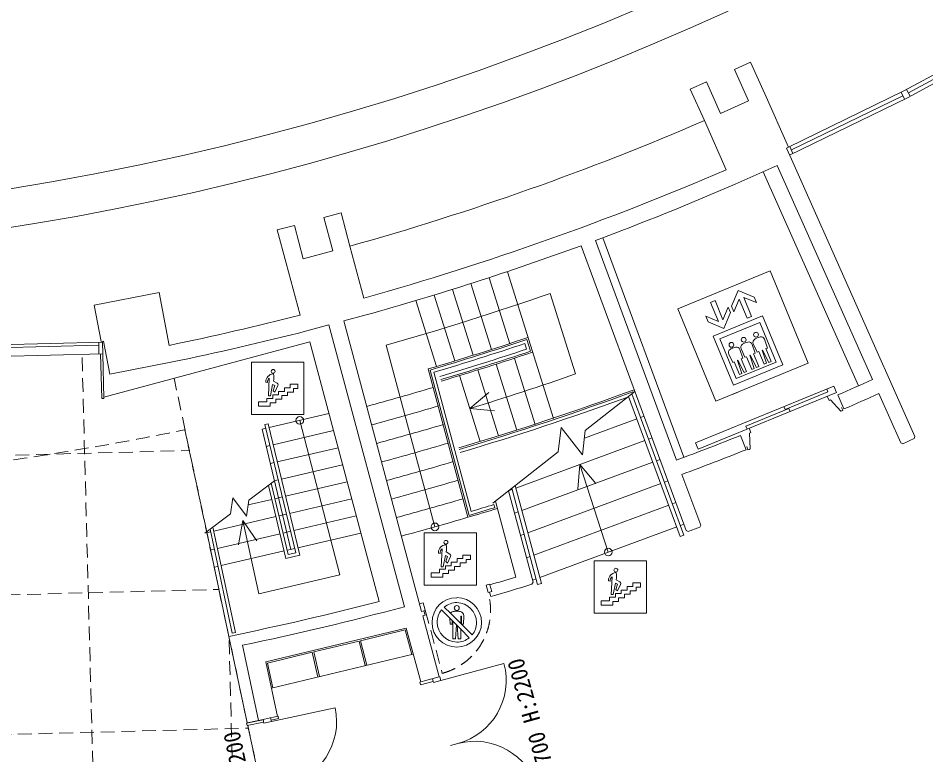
# Model space of a CAD drawing. Units: millimetres, scale not verified. Extents: x -25290 to 16938, y -16058 to 13603.
# Drawn here: x -4266 to 7572, y -1246 to 8363 of the extents above; entities that cross this region are included whole.
import ezdxf
from ezdxf.enums import TextEntityAlignment as Align

# ---------------------------------------------------------------- set-up
doc = ezdxf.new("R2010")
doc.units = ezdxf.units.MM
doc.header["$LTSCALE"] = 150
doc.linetypes.add('DASHED1', pattern=[1.8, 1.2, -0.6])
for name, color, linetype, lineweight in [('0-2_2', 7, 'Continuous', 9), ('0-6_10', 7, 'DASHED1', 9), ('0-7_11', 4, 'DASHED1', 9), ('0-A_20', 7, 'Continuous', 9), ('0-F_120', 7, 'Continuous', 9)]:
    doc.layers.add(name, color=color, linetype=linetype, lineweight=lineweight)
doc.styles.add('ＭＳ ゴシック', font='')
doc.styles.get('ＭＳ ゴシック').set_extended_font_data('MS Gothic')

msp = doc.modelspace()

# ---------------------------------------------------------------- linework, layer by layer
at = {"layer": '0-2_2'}
for p, q in [((8760.6, 8214.5), (7285.5, 7413.6)), ((8810.3, 8127.6), (7331.3, 7324.5)), ((7344.5, 7388.7), (8749.3, 8151.4)), ((5077.1, 7693.8), (5260.3, 7282.5)), ((4711.3, 7530.9), (4500.3, 7438.5)), ((4711.3, 7530.9), (4894.4, 7119.6)), ((4500.3, 7438.5), (4684, 7025.9)), ((7285.5, 7413.6), (5780, 6681.3)), ((5818.4, 6644.3), (7271.3, 7351)), ((7249.4, 7396.1), (7293.2, 7306)), ((7320.7, 7432.7), (7368.4, 7344.7)), ((4894.4, 7119.6), (5260.3, 7282.5)), ((7331.3, 7324.5), (5793.7, 6576.7)), ((4684, 7025.9), (4969, 6386)), ((5838.8, 6598.6), (5798, 6690.1)), ((7428.5, 2904.9), (5817.8, 6522.5)), ((5634.9, 6441), (5086.1, 6196.7)), ((5634.9, 6441), (6877.6, 3649.9)), ((5452.4, 6358.7), (6694.7, 3568.4)), ((-277.5, 5764.3), (-55.5, 5825.2)), ((-55.5, 5825.2), (61.4, 5389)), ((-277.5, 5764.3), (-161, 5329.4)), ((-664.4, 5660.6), (-887.2, 5602.4)), ((-887.2, 5602.4), (-770.3, 5166.1)), ((-664.4, 5660.6), (-547.8, 5225.7)), ((3264.7, 5464.6), (4321.6, 2599.7)), ((4415.4, 2634.7), (3358.7, 5499.3)), ((-547.8, 5225.7), (-161, 5329.4)), ((61.4, 5389), (242.7, 4712.4)), ((3076.9, 5395.3), (4447.4, 1680.3)), ((-770.3, 5166.1), (-589, 4489.5)), ((1876.1, 4976.2), (2145.6, 4116.3)), ((2114.2, 5053.4), (2714, 3139.5)), ((1637.3, 4901.3), (1906.7, 4041.5)), ((-3274.5, 4618.8), (-2429.3, 4783.1)), ((-2429.3, 4783.1), (-2295.6, 4095.5)), ((1159.6, 4751.6), (1429, 3891.8)), ((1398.7, 4825.7), (1668.1, 3965.8)), ((2674.2, 4773.1), (3003.7, 3721.7)), ((920, 4679.2), (1189.5, 3819.2)), ((270.8, 4491.5), (-19.3, 4413.7)), ((-19.3, 4413.7), (995.7, 625.7)), ((-212.7, 4361.9), (-502.9, 4284.2)), ((-212.7, 4361.9), (772.5, 685.1)), ((2369.5, 4171.9), (2417.4, 4019)), ((-3163.9, 4136.8), (-14628.1, 3836.6)), ((-3213, 4098), (-5162.2, 4046.9)), ((-3216.2, 4135.4), (-3212.3, 3985.3)), ((-3166.2, 4136.7), (-3162.2, 3986.6)), ((-464, 4139.1), (-3147.4, 3420.1)), ((-464, 4139.1), (443, 754.2)), ((532, 4097), (1168.9, 1727.9)), ((2342.1, 4118.5), (2364.9, 4045.8)), ((-3160.7, 3986.7), (-14624.2, 3686.5)), ((-3192.3, 3985.8), (-3176.9, 3400.2)), ((-3162.2, 3986.6), (-3146.9, 3401)), ((2205.4, 3925.2), (2475.1, 3064.6)), ((-2253.5, 3878.9), (-3069.2, 3720.4)), ((1966.6, 3850.4), (2236.3, 2989.8)), ((1081.5, 3787.1), (1599.9, 1852.3)), ((1105.8, 3773.4), (1613.9, 1877.3)), ((1157.1, 3744.8), (1643.4, 1929.9)), ((1488.9, 3700.7), (1758.6, 2840.1)), ((1728, 3774.8), (1997.5, 2914.9)), ((4566.6, 2824.4), (6373.2, 3564.5)), ((6373.2, 3564.5), (6407.3, 3481.1)), ((1873.6, 3478.7), (1623.6, 3270.8)), ((3130.9, 2985.4), (3778.4, 3493.7)), ((3737, 3461.2), (4416, 1620.7)), ((3748.6, 3487.6), (3752.1, 3478.3)), ((4600.7, 2741), (6407.3, 3481.1)), ((6295.7, 3489.4), (5735.2, 3259.8)), ((6295.7, 3489.4), (6280.5, 3526.5)), ((6424.4, 3448.7), (6504.4, 3265.2)), ((6959, 3467), (7246.1, 2822.1)), ((-3146.9, 3401), (-3176.9, 3400.2)), ((3695.7, 3428.7), (4369.1, 1603.4)), ((6309.7, 3376.1), (6286.9, 3431.7)), ((6309.7, 3376.1), (6328.2, 3383.7)), ((6328.2, 3383.7), (6462.5, 3236)), ((-994.4, 3022.9), (-213.7, 3205.1)), ((1947.4, 3241), (1623.6, 3270.8)), ((5720, 3296.9), (5735.2, 3259.8)), ((5800.5, 3232.5), (5785.3, 3269.6)), ((6490.1, 3248), (6473.6, 3285.9)), ((-69.7, 1100.3), (-593, 3116.6)), ((3118.7, 2884.4), (3803.3, 3137)), ((3850.3, 3154.3), (3897.2, 3171.6)), ((-1035.4, 3013.3), (-1084.1, 3001.9)), ((-1084.1, 3001.9), (-707.9, 1434.5)), ((-1047.1, 3062), (-1006.1, 3071.5)), ((-645.6, 1389.4), (-1047.1, 3062)), ((-594.8, 1358.1), (-1006.1, 3071.5)), ((-940.7, 2798.9), (-154.1, 2982.6)), ((5290.6, 2958.7), (5267.8, 3014.3)), ((2223.2, 2233.9), (3907.3, 2855.2)), ((3954.2, 2872.5), (4001.2, 2889.8)), ((5156.1, 2920.4), (5230.1, 2734.3)), ((7428.5, 2904.9), (7418.4, 2878.3)), ((-981.9, 2789.3), (-1030.7, 2777.9)), ((-886.9, 2575), (-94.5, 2760)), ((4566.6, 2824.4), (4600.7, 2741)), ((5252.4, 2732.4), (5235.9, 2773.8)), ((7246.1, 2822.1), (7272.5, 2812.1)), ((2776.4, 2707.3), (1923.6, 2038)), ((4058.2, 2590.7), (4105.1, 2608)), ((-928.2, 2565.4), (-976.9, 2554)), ((-833.2, 2351.1), (-34.8, 2537.5)), ((2301.3, 1942.5), (4011.2, 2573.4)), ((3032.2, 2217.6), (3057.5, 2541.7)), ((3057.5, 2541.7), (3429.6, 1398.4)), ((3268.8, 2294.6), (3057.5, 2541.7)), ((-774.2, 1316.2), (-1002.3, 2266.5)), ((-874.4, 2341.5), (-923.2, 2330.1)), ((-779.4, 2127.2), (24.8, 2315)), ((2379.3, 1651.2), (4115.2, 2291.6)), ((4162.1, 2308.9), (4209.1, 2326.2)), ((2128.9, 2199.1), (2176, 2216.5)), ((2448.7, 1005.4), (2128.9, 2199.1)), ((2508.7, 974.8), (2171.7, 2232.7)), ((-1267.1, 2013.3), (-958.8, 2085.3)), ((-820.7, 2117.6), (-918.2, 2094.8)), ((-725.7, 1903.3), (84.4, 2092.4)), ((1949.7, 1978), (1938.8, 2018.7)), ((2223.5, 1072.4), (1957.6, 2064.7)), ((4266.1, 2027.1), (4313.1, 2044.4)), ((2206.9, 1907.7), (2254.1, 1925.1)), ((2457.4, 1359.8), (4219.1, 2009.8)), ((-905.1, 1861.4), (-1715.2, 1672.2)), ((-1394.6, 1491.6), (-1337.9, 1811.7)), ((-1151.6, 1545.3), (-1337.9, 1811.7)), ((-1126.3, 853.6), (-1337.9, 1811.7)), ((-864.4, 1870.9), (-766.9, 1893.6)), ((-671.9, 1679.4), (144.1, 1869.9)), ((-1517.7, 299.8), (-1807.6, 1663.7)), ((-1756.2, 1662.7), (-1804.9, 1651.3)), ((-1474.9, 339.3), (-1763.5, 1697)), ((-1433.8, 348), (-1726.4, 1724.9)), ((-810.7, 1647), (-713.2, 1669.7)), ((2535.5, 1068.5), (4323.1, 1728)), ((4370.1, 1745.3), (4417, 1762.6)), ((4447.4, 1680.3), (4473.1, 1668.4)), ((-851.3, 1637.5), (-1667.3, 1446.9)), ((-618.2, 1455.4), (203.7, 1647.3)), ((2285, 1616.4), (2332.2, 1633.8)), ((4369.1, 1603.4), (4416, 1620.7)), ((-1708.3, 1437.4), (-1757.1, 1426)), ((-659, 1445.9), (-756.5, 1423.1)), ((-797.6, 1413.6), (-1619.5, 1221.7)), ((-594.8, 1358.1), (-774.2, 1316.2)), ((2363.1, 1325), (2410.2, 1342.4)), ((-1660.4, 1212.1), (-1709.2, 1200.7)), ((-1126.3, 853.6), (-69.7, 1100.3)), ((1881.3, 980.2), (1836.9, 967.7)), ((1836.9, 967.7), (1862.8, 871)), ((1884, 970.6), (1881.3, 980.2)), ((1884, 970.6), (1909.5, 884.2)), ((2448.7, 1005.4), (2434.8, 980.1)), ((2488.3, 1051.1), (2441.1, 1033.7)), ((1862.8, 871), (1880.6, 876)), ((1017.9, 736), (969.8, 722.4)), ((1017.9, 736), (1043.9, 639.3)), ((1024.6, 633.9), (995.7, 625.7)), ((1043.9, 639.3), (1024.6, 633.9)), ((1040.2, 575.5), (1024.6, 633.9)), ((1011.2, 567.7), (1225, -230.2)), ((796.3, 406.6), (-1037.2, -33.6)), ((782, 382.6), (199.7, 242.8)), ((782, 382.6), (867.6, 63.3)), ((796.3, 406.6), (984.2, -294.7)), ((-1278, -827), (-1517.7, 299.8)), ((-1474.9, 339.3), (-1433.8, 348)), ((180.2, 238.1), (-411.8, 95.9)), ((260.2, -82.5), (180.2, 238.1)), ((279.7, -77.8), (199.7, 242.8)), ((-1131.1, -795.8), (-1339.4, 183.5)), ((-431.3, 91.3), (-1013.6, -48.5)), ((887, 68), (-964.2, -376.5)), ((-356.9, -230.7), (-431.3, 91.3)), ((-337.4, -226), (-411.8, 95.9)), ((-1037.2, -33.6), (-886, -743.7)), ((-1013.6, -48.5), (-944.7, -371.8)), ((1247.6, -275.9), (2069.7, -55.7)), ((1032.6, -281.7), (1225, -230.2)), ((1225, -230.2), (1234.7, -227.6)), ((1247.6, -275.9), (1234.7, -227.6)), ((973.6, -297.5), (1032.6, -281.7)), ((973.6, -297.5), (982.6, -331.4)), ((982.6, -331.4), (1147.1, -287.3)), ((1150.9, -301.8), (1138, -253.5)), ((1150.9, -301.8), (1247.6, -275.9)), ((-963.7, -811.4), (-131.4, -634.1)), ((-1071, -788.2), (-1286.5, -834)), ((-1064.8, -817.6), (-1280.2, -863.3)), ((-1131.1, -795.8), (-1278, -827)), ((-1131.1, -795.8), (-935, -754.1)), ((-983.9, -764.5), (-974.1, -762.5)), ((-963.7, -811.4), (-974.1, -762.5)), ((-935, -754.1), (-876.2, -741.6)), ((-1280.2, -863.3), (-1286.5, -834)), ((1467.9, -1097.9), (1371.2, -1123.9))]:
    msp.add_line(p, q, dxfattribs=at)
at = {"layer": '0-2_2', "linetype": 'DASHED1'}
msp.add_line((1043.9, 639.3), (1264.2, -182.8), dxfattribs=at)
at = {"layer": '0-2_2'}
for points in [[(5077.1, 7693.8), (5286.9, 7788.8), (5470.6, 7376.1)], [(5470.6, 7376.1), (5780, 6681.3), (5752.6, 6669.1), (5817.8, 6522.5)], [(-3274.5, 4618.8), (-3182.6, 4146.2), (-3153.1, 4151.9), (-3069.2, 3720.4)], [(5240, 3002.9), (5224.8, 3040), (5785.3, 3269.6)], [(2776.4, 2707.3), (2814.6, 3023.6), (3092.7, 2669.2), (3130.9, 2985.4)], [(5290.6, 2958.7), (5272, 2951.1), (5280.3, 2743.5)], [(4390.9, 2411.9), (4635.3, 1749.6), (4623.4, 1723.9)], [(-1832.7, 1644.8), (-1497.9, 1897.1), (-1468.3, 2107.4), (-1287.6, 1867.5), (-1258, 2077.8), (-923.2, 2330.1)], [(-645.6, 1389.4), (-743.1, 1366.6), (-966.5, 2297.4)], [(2508.7, 974.8), (2557.1, 987.8), (2214.5, 2266.3)], [(1897.7, 818.1), (1880.6, 876), (1909.5, 884.2)], [(-963.7, -811.4), (-1061.6, -832.2), (-1072.1, -783.3)], [(-967.9, -791.8), (-870, -771), (-876.2, -741.6)]]:
    msp.add_lwpolyline(points, dxfattribs=at)
for centre in [(-593, 3116.6), (1168.9, 1727.9), (3429.6, 1398.4)]:
    msp.add_circle(centre, 50.1, dxfattribs=at)
for centre, radius, start, end in [((-9858.7, 40747.8), 35041.7, 243.87318, 304.66279), ((-9858.7, 40747.8), 35542.3, 251.39325, 305.81322), ((-9858.7, 40747.8), 36723.7, 285.67168, 293.32829), ((-9858.7, 40747.8), 37424.5, 285.6591, 293.34089), ((-9858.7, 40747.8), 37644.8, 290.40237, 293.39046), ((-9858.7, 40747.8), 37644.8, 285.60953, 290.09761), ((-9858.7, 40747.8), 38095.3, 285.82822, 289.20726), ((-9858.7, 40747.8), 37424.5, 281.6591, 284.34088), ((-9858.7, 40747.8), 37644.8, 281.65526, 284.39046), ((-9858.7, 40747.8), 38545.8, 286.48837, 288.51622), ((-9858.7, 40747.8), 38565.9, 286.51735, 288.48589), ((-9858.7, 40747.8), 38607.9, 286.57812, 288.42229), ((-9858.7, 40747.8), 38684, 286.66428, 288.42027), ((-9858.7, 40747.8), 38726.1, 286.66428, 288.48138), ((-9858.7, 40747.8), 38746.1, 286.66428, 288.51045), ((-9858.7, 40747.8), 39196.6, 287.03412, 289.15646), ((-9858.7, 40747.8), 40698.4, 293.58382, 294.28189), ((-9858.7, 40747.8), 38796.1, 285.14844, 286.48451), ((-9858.7, 40747.8), 39647.1, 286.61838, 290.1053), ((-9858.7, 40747.8), 39667.2, 286.61838, 290.062), ((-9858.7, 40747.8), 40898.6, 293.58368, 294.28052), ((-9858.7, 40747.8), 39709.2, 286.61838, 289.91936), ((-9858.7, 40747.8), 39046.4, 285.14844, 286.47496), ((-9858.7, 40747.8), 40908.6, 293.51357, 293.55563), ((-9858.7, 40747.8), 39296.7, 285.14844, 286.46552), ((-9858.7, 40747.8), 40698.4, 290.39095, 291.64946), ((-9858.7, 40747.8), 41624.5, 294.30318, 294.5237), ((-9858.7, 40747.8), 39547, 285.1456, 286.45621), ((-9858.7, 40747.8), 40898.6, 290.39026, 291.6496), ((-9858.7, 40747.8), 40908.6, 291.67766, 291.71973), ((-9858.7, 40747.8), 39797.3, 285.14468, 286.44701), ((-9858.7, 40747.8), 40047.6, 285.14377, 286.43793), ((-9858.7, 40747.8), 40297.9, 285.14288, 286.42897), ((-9858.7, 40747.8), 40486.1, 286.5049, 286.94148), ((-9858.7, 40747.8), 40548.2, 286.41486, 286.98099), ((-9858.7, 40747.8), 40528.2, 286.44386, 286.93947), ((-9858.7, 40747.8), 40548.2, 285.142, 286.41486), ((-9858.7, 40747.8), 41624.5, 290.13974, 290.36024), ((-9858.7, 40747.8), 41474.3, 286.44719, 286.93674), ((-9858.7, 40747.8), 41624.5, 286.40584, 287.17798), ((-9858.7, 40747.8), 41299.1, 281.65187, 284.44438), ((-9858.7, 40747.8), 41449.3, 281.86081, 284.8616), ((-9858.7, 40747.8), 41624.5, 285.1378, 285.17915), ((1247.6, -275.9), 851, 284.99998, 14.99998), ((-963.7, -811.4), 851, 282.02849, 12.02849), ((1688.2, -1920), 851, 14.99998, 104.99998)]:
    msp.add_arc(centre, radius, start, end, dxfattribs=at)
at = {"layer": '0-2_2', "linetype": 'DASHED1'}
msp.add_arc((1043.9, 639.3), 851.1, 285.00064, 15.7925, dxfattribs=at)
at = {"layer": '0-6_10'}
msp.add_line((-44.9, -6634.5), (-2091.3, 2993.8), dxfattribs=at)
msp.add_arc((-9850.6, 40703.8), 38500, 261.37205, 281.62708, dxfattribs=at)
at = {"layer": '0-7_11'}
for p, q in [((-3137.9, -7309.4), (-3433.5, 3979.5)), ((-1807, 1663.9), (-2232.2, 3665.3)), ((-18066.1, 2303.4), (-2032.8, 2723.2)), ((-18455.3, 472.4), (-1647.9, 912.5)), ((-1514.9, 245.6), (-1325.9, -6973.6)), ((-18844.5, -1358.6), (-1263.1, -898.2)), ((-904.6, -2585), (-1270.7, -861.3))]:
    msp.add_line(p, q, dxfattribs=at)
at = {"layer": '0-F_120'}
for p, q in [((4337.8, 4569.6), (5540.6, 5066.2)), ((6037.2, 3863.1), (5540.6, 5066.2)), ((4834.5, 3366.5), (4337.8, 4569.6)), ((5161.3, 4048.1), (5213, 3939.4)), ((5321.7, 4114.3), (5373.4, 4005.6)), ((5000.9, 3981.8), (5052.6, 3873.1)), ((4834.5, 3366.5), (6037.2, 3863.1)), ((5045.5, 3453.6), (5122.8, 3485.5)), ((1291.1, 681.6), (1372.3, 600.3)), ((1540.2, 457.2), (1546.1, 568.3))]:
    msp.add_line(p, q, dxfattribs=at)
for points in [[(5137.5, 4697.2), (5240.1, 4448.7), (5298.6, 4472.9), (5196, 4721.4), (5361.3, 4652.7), (5331, 4725.9), (5124.5, 4811.7), (5038.6, 4605.2), (5068.8, 4532)], [(5025.3, 4522.2), (4995.1, 4595.4), (4926.4, 4430.1), (4823.8, 4678.6), (4765.3, 4654.5), (4867.9, 4406), (4702.7, 4474.7), (4732.9, 4401.5), (4939.4, 4315.6)], [(4798.5, 4216.4), (5062.7, 3576.3), (5705.4, 3841.6), (5441.2, 4481.7)], [(5618.8, 3877.6), (5098.7, 3662.9), (4885.1, 4180.3), (5405.2, 4395)], [(-541.5, 3195.2), (-1224.1, 3195.2), (-1224.1, 3877.7), (-541.5, 3877.7)], [(-620.9, 3588.8), (-717.9, 3588.8), (-717.9, 3542.3), (-794.3, 3542.3), (-794.3, 3495.5), (-870.6, 3495.5), (-870.6, 3449.3), (-946.9, 3449.3), (-946.9, 3403.1), (-1023.2, 3403.1), (-1023.2, 3356.6), (-1133.6, 3356.6), (-1133.6, 3300.8), (-981, 3300.8), (-981, 3347.3), (-904.7, 3347.3), (-904.7, 3393.8), (-828.5, 3393.8), (-828.5, 3440.3), (-752.4, 3440.3), (-752.4, 3486.5), (-675.9, 3486.5), (-675.9, 3533), (-620.9, 3533)], [(1710.7, 966.4), (1028.1, 966.4), (1028.1, 1648.9), (1710.7, 1648.9)], [(1631.3, 1360), (1534.4, 1360), (1534.4, 1313.5), (1457.9, 1313.5), (1457.9, 1266.7), (1381.6, 1266.7), (1381.6, 1220.5), (1305.3, 1220.5), (1305.3, 1174.3), (1229.1, 1174.3), (1229.1, 1127.8), (1118.7, 1127.8), (1118.7, 1072), (1271.2, 1072), (1271.2, 1118.5), (1347.5, 1118.5), (1347.5, 1165), (1423.8, 1165), (1423.8, 1211.5), (1499.8, 1211.5), (1499.8, 1257.7), (1576.3, 1257.7), (1576.3, 1304.2), (1631.3, 1304.2)], [(3927.7, 602.7), (3245.2, 602.7), (3245.2, 1285.2), (3927.7, 1285.2)], [(3848.4, 996.3), (3751.4, 996.3), (3751.4, 949.8), (3674.9, 949.8), (3674.9, 903), (3598.7, 903), (3598.7, 856.8), (3522.4, 856.8), (3522.4, 810.6), (3446.1, 810.6), (3446.1, 764.1), (3335.7, 764.1), (3335.7, 708.3), (3488.3, 708.3), (3488.3, 754.8), (3564.5, 754.8), (3564.5, 801.3), (3640.8, 801.3), (3640.8, 847.8), (3716.9, 847.8), (3716.9, 894), (3793.4, 894), (3793.4, 940.5), (3848.4, 940.5)], [(1395, 457.2), (1395, 504.6), (1364.7, 534.9), (1368.9, 457.2)], [(1438.5, 267.3), (1451.2, 448.5), (1403, 496.6), (1403, 267.3)], [(1506, 563.4), (1506, 466.6), (1514.1, 458.7), (1514.1, 563.4)], [(1470.6, 267.3), (1506, 267.3), (1506, 393.6), (1458.5, 441.1)], [(1515.4, 457.2), (1514.1, 458.7), (1514.1, 457.2)]]:
    msp.add_lwpolyline(points, close=True, dxfattribs=at)
for points in [[(5373.4, 4005.6), (5393.4, 4013.8), (5461.8, 3848.2), (5493.7, 3861.3), (5437, 4031.8), (5442.7, 4034.2), (5522.8, 3873.3), (5554.7, 3886.5), (5486.3, 4052.2), (5506.3, 4060.4), (5466.2, 4173.9)], [(5052.6, 3873.1), (5072.5, 3881.4), (5140.9, 3715.7), (5172.9, 3728.9), (5116.1, 3899.4), (5121.9, 3901.8), (5202, 3740.9), (5233.9, 3754.1), (5165.5, 3919.8), (5185.5, 3928), (5145.4, 4041.5)], [(5213, 3939.4), (5232.9, 3947.6), (5301.3, 3781.9), (5333.3, 3795.1), (5276.5, 3965.6), (5282.3, 3968), (5362.4, 3807.1), (5394.3, 3820.3), (5325.9, 3986), (5345.9, 3994.2), (5305.9, 4107.7)], [(-937, 3720.2), (-940.5, 3722.9), (-940.9, 3722.9)], [(-1037.8, 3622.4), (-1037.4, 3614.3), (-1016.4, 3610.7), (-1016.4, 3612.2)], [(-990.5, 3668.3), (-1002.7, 3436.1), (-975.8, 3436.1), (-947.1, 3584), (-920.4, 3571.7), (-938.8, 3503.6), (-919.6, 3484.4), (-879.5, 3570.2), (-877.2, 3581)], [(-889.8, 3602.6), (-938, 3630.2), (-933.5, 3653.6)], [(1261.7, 1439.5), (1249.5, 1207.3), (1276.4, 1207.3), (1305.1, 1355.2), (1331.8, 1342.9), (1313.4, 1274.8), (1332.6, 1255.6), (1372.7, 1341.4), (1375, 1352.2)], [(1315.3, 1491.4), (1311.7, 1494.1), (1311.3, 1494.1)], [(1362.4, 1373.8), (1314.2, 1401.4), (1318.8, 1424.8)], [(1214.4, 1393.6), (1214.8, 1385.5), (1235.9, 1381.9), (1235.9, 1383.4)], [(3478.8, 1075.8), (3466.6, 843.6), (3493.4, 843.6), (3522.2, 991.5), (3548.8, 979.2), (3530.4, 911.1), (3549.7, 891.9), (3589.8, 977.7), (3592, 988.5)], [(3532.3, 1127.7), (3528.8, 1130.4), (3528.4, 1130.4)], [(3431.4, 1029.9), (3431.8, 1021.8), (3452.9, 1018.2), (3452.9, 1019.7)], [(3579.4, 1010.1), (3531.3, 1037.7), (3535.8, 1061.1)], [(1470.6, 267.3), (1458.5, 441.1), (1451.2, 448.5), (1438.5, 267.3), (1403, 267.3), (1403, 496.6), (1395, 504.6), (1395, 457.2), (1368.9, 457.2), (1364.7, 534.9), (1254.7, 644.8)], [(1372.3, 600.3), (1506, 466.6), (1506, 563.4), (1514.1, 563.4), (1514.1, 458.7), (1515.4, 457.2), (1540.2, 457.2)], [(1546.1, 568.3), (1540.2, 457.2), (1515.4, 457.2), (1654.5, 318.1)], [(1617.9, 281.8), (1506, 393.6), (1506, 267.3), (1470.6, 267.3)]]:
    msp.add_lwpolyline(points, dxfattribs=at)
for centre, radius, start, end in [((5358.3, 4233.8), 32.7, 114.59256, 200.27287), ((5356, 4232.9), 32.7, 24.59256, 110.27287), ((5197.9, 4167.6), 32.7, 114.59256, 200.27287), ((5196.9, 4169.9), 32.7, 204.60249, 290.26294), ((5195.6, 4166.6), 32.7, 24.58263, 110.2828), ((5194.7, 4168.9), 32.7, 294.60249, 20.26294), ((5366, 4134.7), 48.8, 122.66316, 204.70645), ((5357.4, 4236.1), 32.7, 204.60249, 290.26294), ((5471.7, 3955.7), 256.5, 112.41427, 120.95884), ((5355.1, 4235.1), 32.7, 294.58263, 20.2828), ((5475.4, 3944.9), 268, 104.0897, 112.26806), ((5420.4, 4157.1), 48.8, 20.22936, 102.13189), ((5045.2, 4002.2), 48.7, 122.65311, 204.71651), ((5037.5, 4101.4), 32.7, 114.63357, 200.31388), ((5036.5, 4103.6), 32.7, 204.56148, 290.22192), ((5150.8, 3823.3), 256.5, 112.41427, 120.95884), ((5035.2, 4100.4), 32.7, 24.58263, 110.2828), ((5034.2, 4102.7), 32.7, 294.60249, 20.26294), ((5153.9, 3814.5), 265.8, 104.05536, 112.30239), ((5099.6, 4024.6), 48.8, 20.25071, 102.17335), ((5205.6, 4068.4), 48.8, 122.66316, 204.70645), ((5311.3, 3889.5), 256.5, 112.41427, 120.95884), ((5314.3, 3880.8), 265.8, 104.05536, 112.30239), ((5260, 4090.8), 48.8, 20.25071, 102.17335), ((-933.4, 3618.6), 104.5, 94.11782, 177.94518), ((-938.6, 3754.5), 26.3, 92.29837, 177.66072), ((-938.5, 3756.8), 26.4, 182.59799, 267.44292), ((-940.6, 3754.6), 26.2, 2.07451, 87.97322), ((-940.7, 3756.6), 26.2, 272.17571, 357.77656), ((-1067.1, 3680.2), 136.2, 0.02208, 17.06473), ((-1074.8, 3680.2), 143.9, 349.35009, 0.04517), ((-941.9, 3611.9), 74.5, 130.76114, 179.77837), ((-902.5, 3580.7), 25.3, 0.6005, 59.94799), ((1313.6, 1525.7), 26.3, 92.29837, 177.66072), ((1311.6, 1525.8), 26.2, 2.07451, 87.97322), ((1318.8, 1389.8), 104.5, 94.11782, 177.94518), ((1310.3, 1383.1), 74.5, 130.76114, 179.77837), ((1313.7, 1528), 26.4, 182.59799, 267.44292), ((1311.6, 1527.8), 26.2, 272.17571, 357.77656), ((1185.1, 1451.4), 136.2, 0.02208, 17.06473), ((1177.4, 1451.4), 143.9, 349.35009, 0.04517), ((1349.7, 1351.9), 25.3, 0.6005, 59.94799), ((3530.7, 1162.1), 26.3, 92.29837, 177.66072), ((3528.7, 1162.2), 26.2, 2.07451, 87.97322), ((3535.9, 1026.2), 104.5, 94.11782, 177.94518), ((3527.4, 1019.5), 74.5, 130.76114, 179.77837), ((3530.8, 1164.3), 26.4, 182.59799, 267.44292), ((3528.6, 1164.2), 26.2, 272.17571, 357.77656), ((3402.1, 1087.8), 136.2, 0.02208, 17.06473), ((3394.4, 1087.7), 143.9, 349.35009, 0.04517), ((3566.8, 988.3), 25.3, 0.6005, 59.94799), ((1454.6, 481.5), 322.7, 90.01331, 180.01066), ((1455.9, 479.5), 260.7, 90.17441, 129.18968), ((1454.5, 481.5), 322.8, 359.99201, 89.98935), ((1445.2, 472.2), 268.2, 2.10521, 87.88481), ((1456.9, 481.3), 260.1, 141.02952, 179.82214), ((1416.2, 571.9), 52.3, 101.00287, 147.14539), ((1454.5, 358.1), 269.4, 89.98013, 100.30929), ((1455.8, 668.2), 33.5, 92.06739, 177.98594), ((1455.7, 670.7), 33.4, 182.1377, 268.07609), ((1453.3, 670.7), 33.4, 272.10635, 357.78666), ((1453.3, 668.2), 33.5, 2.02021, 87.81967), ((1455.2, 364.7), 262.8, 79.56016, 90.14089), ((1491.4, 569.7), 54.7, 358.57678, 77.97511), ((1454.5, 481.5), 322.7, 180.00266, 270.00001), ((1465, 491.9), 268.3, 182.10188, 267.88148), ((1454.5, 481.5), 322.7, 269.99733, 359.99468), ((1452.3, 482.9), 260.9, 320.81515, 359.80815), ((1454.4, 483.1), 259.3, 270.16395, 309.09017)]:
    msp.add_arc(centre, radius, start, end, dxfattribs=at)

# ---------------------------------------------------------------- texts
at = {"layer": '0-A_20', "style": 'ＭＳ ゴシック', "width": 0.95}
for rotation, p in [(105.5, (2875.1, -1729.6)), (102.051, (-932.2, -2714.7))]:
    msp.add_text('W:1700 H:2200', height=219.9, rotation=rotation, dxfattribs=at).set_placement(p, align=Align.BOTTOM_LEFT)

doc.saveas('drawing.dxf')
